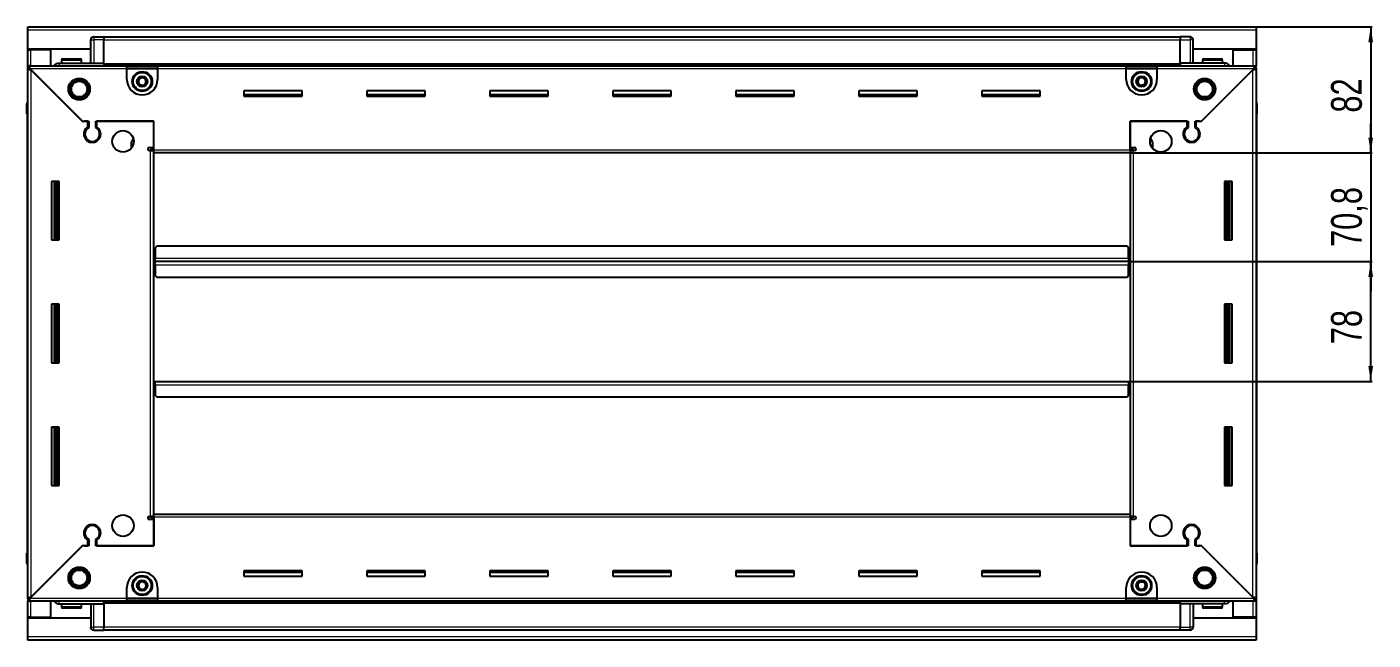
# Model space of a CAD drawing. Header units: millimetres. Extents: x 834 to 4645, y -697 to 1802.
# Drawn here: x 3770 to 4645, y 1277 to 1676 of the extents above; entities that cross this region are included whole.
import ezdxf

# ---------------------------------------------------------------- set-up
doc = ezdxf.new("R2010")
doc.units = ezdxf.units.MM
doc.layers.add('FORMAT', color=7, linetype='Continuous')
doc.styles.add('SLDTEXTSTYLE0', font='TXT', dxfattribs={"width": 0.75})
doc.dimstyles.new('SLDDIMSTYLE0', dxfattribs={"dimtxt": 20, "dimasz": 10, "dimexe": 0, "dimexo": 0.0625, "dimgap": 5, "dimtad": 2, "dimdec": 1, "dimrnd": 1e-09, "dimzin": 12, "dimdsep": 46, "dimtxsty": 'SLDTEXTSTYLE0', "dimsah": 1, "dimcen": 0.09, "dimadec": 0, "dimazin": 3, "dimtfac": 1, "dimtofl": 0, "dimtmove": 0, "dimatfit": 3, "dimfxl": 0, "dimfrac": 2, "dimtolj": 1, "dimtzin": 12, "dimarcsym": 0})
doc.dimstyles.new('SLDDIMSTYLE1', dxfattribs={"dimtxt": 20, "dimasz": 10, "dimexe": 0, "dimexo": 0.0625, "dimgap": 5, "dimtad": 2, "dimdec": 1, "dimrnd": 1e-09, "dimzin": 12, "dimdsep": 46, "dimtxsty": 'SLDTEXTSTYLE0', "dimsah": 1, "dimcen": 0.09, "dimadec": 0, "dimazin": 3, "dimtfac": 1, "dimtmove": 0, "dimatfit": 0, "dimfxl": 0, "dimfrac": 2, "dimtolj": 1, "dimtzin": 12, "dimarcsym": 0})

# ---------------------------------------------------------------- blocks, each defined once
blk = doc.blocks.new('_D_5')
at = {"layer": 'FORMAT'}
for p, q in [((4569.44, 1676.26), (4644.93, 1676.26)), ((4643.93, 1676.26), (4643.93, 1594.26)), ((4487.44, 1594.26), (4644.93, 1594.26))]:
    blk.add_line(p, q, dxfattribs=at)
for points in [[(4643.93, 1676.26), (4642.4, 1666.26), (4645.47, 1666.26)], [(4643.93, 1594.26), (4645.47, 1604.26), (4642.4, 1604.26)]]:
    blk.add_solid(points, dxfattribs=at)
at = {"layer": 'FORMAT', "insert": (4618.15, 1620.48), "char_height": 20, "attachment_point": 1, "rotation": 90, "style": 'SLDTEXTSTYLE0'}
blk.add_mtext('82', dxfattribs=at)
blk = doc.blocks.new('_D_6')
at = {"layer": 'FORMAT'}
for p, q in [((4643.93, 1594.26), (4643.93, 1613.49)), ((4487.44, 1594.26), (4644.93, 1594.26)), ((4643.93, 1594.26), (4643.93, 1523.51)), ((4486.44, 1523.51), (4644.93, 1523.51)), ((4643.93, 1523.51), (4643.93, 1504.28))]:
    blk.add_line(p, q, dxfattribs=at)
for points in [[(4643.93, 1594.26), (4645.47, 1604.26), (4642.4, 1604.26)], [(4643.93, 1523.51), (4642.4, 1513.51), (4645.47, 1513.51)]]:
    blk.add_solid(points, dxfattribs=at)
at = {"layer": 'FORMAT', "insert": (4618.15, 1533.02), "char_height": 20, "attachment_point": 1, "rotation": 90, "style": 'SLDTEXTSTYLE0'}
blk.add_mtext('70,8', dxfattribs=at)
blk = doc.blocks.new('_D_7')
at = {"layer": 'FORMAT'}
for p, q in [((4486.44, 1523.51), (4644.93, 1523.51)), ((4643.93, 1445.56), (4643.93, 1523.51)), ((4486.44, 1445.56), (4644.93, 1445.56))]:
    blk.add_line(p, q, dxfattribs=at)
for points in [[(4643.93, 1523.51), (4642.4, 1513.51), (4645.47, 1513.51)], [(4643.93, 1445.56), (4645.47, 1455.56), (4642.4, 1455.56)]]:
    blk.add_solid(points, dxfattribs=at)
at = {"layer": 'FORMAT', "insert": (4618.15, 1469.75), "char_height": 20, "attachment_point": 1, "rotation": 90, "style": 'SLDTEXTSTYLE0'}
blk.add_mtext('78', dxfattribs=at)

msp = doc.modelspace()

# ---------------------------------------------------------------- linework, layer by layer
at = {"color": 7, "linetype": 'Continuous', "lineweight": 25}
for p, q in [((3770.43, 1674.16), (3770.43, 1676.26)), ((3770.43, 1676.26), (4569.43, 1676.26)), ((3770.43, 1661.76), (3770.43, 1674.16)), ((4569.43, 1676.26), (4569.43, 1674.16)), ((4569.43, 1674.16), (4569.43, 1661.76)), ((3811.43, 1652.76), (3811.43, 1667.76)), ((3812.11, 1669.26), (3812.11, 1669.26)), ((3813.43, 1669.76), (3819.93, 1669.76)), ((3813.43, 1669.76), (3819.93, 1669.76)), ((3819.93, 1669.76), (3819.93, 1669.76)), ((3819.93, 1669.76), (3819.93, 1669.76)), ((3819.93, 1669.76), (3819.93, 1667.76)), ((4519.93, 1669.61), (3819.93, 1669.61)), ((3819.93, 1652.76), (3819.93, 1667.76)), ((4519.93, 1669.76), (4519.93, 1669.76)), ((4526.43, 1669.76), (4519.93, 1669.76)), ((4526.43, 1669.76), (4519.93, 1669.76)), ((4519.93, 1669.76), (4519.93, 1667.76)), ((4519.93, 1652.76), (4519.93, 1667.76)), ((4528.43, 1667.76), (4528.43, 1667.76)), ((4528.43, 1652.76), (4528.43, 1667.76)), ((3811.43, 1661.76), (3770.43, 1661.76)), ((3770.43, 1661.26), (3770.43, 1661.76)), ((3770.43, 1661.26), (3772.53, 1661.26)), ((3770.43, 1651.01), (3770.43, 1661.26)), ((3771.93, 1661.26), (3771.93, 1661.76)), ((3785.43, 1661.26), (3772.53, 1661.26)), ((3785.43, 1651.01), (3785.43, 1661.26)), ((3793.23, 1655.46), (3804.63, 1655.46)), ((4569.43, 1661.76), (4528.43, 1661.76)), ((4535.23, 1655.46), (4546.63, 1655.46)), ((4554.43, 1661.26), (4567.33, 1661.26)), ((4554.43, 1651.01), (4554.43, 1661.26)), ((4567.33, 1661.26), (4569.43, 1661.26)), ((4567.93, 1661.26), (4567.93, 1661.76)), ((4569.43, 1661.26), (4569.43, 1661.76)), ((4569.43, 1661.26), (4569.43, 1651.01)), ((3770.43, 1649.51), (3770.43, 1651.01)), ((3770.43, 1651.01), (3771.43, 1651.01)), ((3770.43, 1649.01), (3770.43, 1649.51)), ((3770.43, 1649.51), (3771.43, 1649.51)), ((3770.43, 1304.51), (3770.43, 1649.01)), ((3771.93, 1649.01), (3770.43, 1649.01)), ((3771.43, 1651.01), (3834.93, 1651.01)), ((3771.43, 1649.51), (3771.43, 1651.01)), ((3772.03, 1648.91), (3805.93, 1615.01)), ((3806.63, 1614.31), (3772.53, 1648.41)), ((3790.93, 1652.76), (3819.93, 1652.76)), ((3792.43, 1654.66), (3792.43, 1652.76)), ((3805.43, 1652.76), (3805.43, 1654.66)), ((3819.93, 1652.76), (3819.93, 1652.26)), ((3819.93, 1651.61), (4519.93, 1651.61)), ((3834.93, 1648.91), (3834.93, 1651.01)), ((3834.93, 1651.01), (3854.93, 1651.01)), ((3834.93, 1649.51), (3854.93, 1649.51)), ((3834.93, 1642.01), (3834.93, 1648.91)), ((3854.93, 1651.01), (4484.93, 1651.01)), ((3854.93, 1651.01), (3854.93, 1648.91)), ((3854.93, 1648.91), (3854.93, 1642.01)), ((4484.93, 1648.91), (4484.93, 1651.01)), ((4484.93, 1651.01), (4504.93, 1651.01)), ((4484.93, 1649.51), (4504.93, 1649.51)), ((4484.93, 1642.01), (4484.93, 1648.91)), ((4504.93, 1651.01), (4568.43, 1651.01)), ((4504.93, 1651.01), (4504.93, 1648.91)), ((4504.93, 1648.91), (4504.93, 1642.01)), ((4519.93, 1652.76), (4519.93, 1652.26)), ((4548.93, 1652.76), (4519.93, 1652.76)), ((4567.33, 1648.41), (4533.23, 1614.31)), ((4533.93, 1615.01), (4567.83, 1648.91)), ((4534.43, 1654.66), (4534.43, 1652.76)), ((4547.43, 1652.76), (4547.43, 1654.66)), ((4567.93, 1649.01), (4569.43, 1649.01)), ((4568.43, 1649.51), (4568.43, 1651.01)), ((4568.43, 1651.01), (4569.43, 1651.01)), ((4568.43, 1649.51), (4569.43, 1649.51)), ((4569.43, 1649.51), (4569.43, 1651.01)), ((4569.43, 1649.51), (4569.43, 1649.01)), ((4569.43, 1649.01), (4569.43, 1304.51)), ((3948.93, 1634.76), (3910.93, 1634.76)), ((3910.93, 1634.76), (3910.93, 1631.26)), ((3948.93, 1632.01), (3910.93, 1632.01)), ((3910.93, 1631.26), (3948.93, 1631.26)), ((3948.93, 1631.26), (3948.93, 1634.76)), ((4028.93, 1634.76), (3990.93, 1634.76)), ((3990.93, 1634.76), (3990.93, 1631.26)), ((4028.93, 1632.01), (3990.93, 1632.01)), ((3990.93, 1631.26), (4028.93, 1631.26)), ((4028.93, 1631.26), (4028.93, 1634.76)), ((4108.93, 1634.76), (4070.93, 1634.76)), ((4070.93, 1634.76), (4070.93, 1631.26)), ((4108.93, 1632.01), (4070.93, 1632.01)), ((4070.93, 1631.26), (4108.93, 1631.26)), ((4108.93, 1631.26), (4108.93, 1634.76)), ((4188.93, 1634.76), (4150.93, 1634.76)), ((4150.93, 1634.76), (4150.93, 1631.26)), ((4188.93, 1632.01), (4150.93, 1632.01)), ((4150.93, 1631.26), (4188.93, 1631.26)), ((4188.93, 1631.26), (4188.93, 1634.76)), ((4268.93, 1634.76), (4230.93, 1634.76)), ((4230.93, 1634.76), (4230.93, 1631.26)), ((4268.93, 1632.01), (4230.93, 1632.01)), ((4230.93, 1631.26), (4268.93, 1631.26)), ((4268.93, 1631.26), (4268.93, 1634.76)), ((4348.93, 1634.76), (4310.93, 1634.76)), ((4310.93, 1634.76), (4310.93, 1631.26)), ((4348.93, 1632.01), (4310.93, 1632.01)), ((4310.93, 1631.26), (4348.93, 1631.26)), ((4348.93, 1631.26), (4348.93, 1634.76)), ((4428.93, 1634.76), (4390.93, 1634.76)), ((4390.93, 1634.76), (4390.93, 1631.26)), ((4428.93, 1632.01), (4390.93, 1632.01)), ((4390.93, 1631.26), (4428.93, 1631.26)), ((4428.93, 1631.26), (4428.93, 1634.76)), ((3769.93, 1626.26), (3769.93, 1619.76)), ((3769.93, 1619.76), (3769.93, 1626.26)), ((3769.93, 1619.76), (3769.93, 1619.76)), ((3770.43, 1619.76), (3769.93, 1619.76)), ((3770.08, 1619.76), (3770.08, 1333.76)), ((4569.43, 1627.58), (4569.43, 1627.58)), ((4569.43, 1619.76), (4569.93, 1619.76)), ((4569.78, 1333.76), (4569.78, 1619.76)), ((4569.93, 1626.26), (4569.93, 1619.76)), ((4569.93, 1619.76), (4569.93, 1626.26)), ((4569.93, 1619.76), (4569.93, 1619.76)), ((4569.93, 1619.76), (4569.93, 1619.76)), ((3805.93, 1615.01), (3810.13, 1615.01)), ((3807.33, 1615.01), (3806.63, 1614.31)), ((3809.43, 1615.01), (3807.33, 1615.01)), ((3809.43, 1615.01), (3809.43, 1611.12)), ((3810.13, 1615.01), (3810.13, 1610.72)), ((3814.73, 1615.01), (3852.43, 1615.01)), ((3814.73, 1610.72), (3814.73, 1615.01)), ((3815.43, 1611.12), (3815.43, 1615.01)), ((3852.43, 1615.01), (3815.43, 1615.01)), ((3852.43, 1596.36), (3852.43, 1615.01)), ((3852.43, 1597.76), (3852.43, 1615.01)), ((4487.43, 1615.01), (4525.13, 1615.01)), ((4487.43, 1596.36), (4487.43, 1615.01)), ((4487.43, 1615.01), (4487.43, 1597.76)), ((4524.43, 1615.01), (4487.43, 1615.01)), ((4524.43, 1615.01), (4524.43, 1611.12)), ((4525.13, 1615.01), (4525.13, 1610.72)), ((4529.73, 1615.01), (4533.93, 1615.01)), ((4529.73, 1610.72), (4529.73, 1615.01)), ((4532.53, 1615.01), (4530.43, 1615.01)), ((4530.43, 1611.12), (4530.43, 1615.01)), ((4533.23, 1614.31), (4532.53, 1615.01)), ((3839.17, 1603.65), (3837.93, 1601.51)), ((4501.93, 1601.51), (4500.7, 1603.65)), ((3810.43, 1602.14), (3810.43, 1601.38)), ((3837.93, 1597.43), (3837.93, 1601.51)), ((3849.58, 1597.76), (3852.43, 1597.76)), ((3850.33, 1595.76), (3849.58, 1595.76)), ((3850.33, 1595.76), (3852.43, 1595.76)), ((3852.43, 1596.76), (3850.43, 1596.76)), ((3850.43, 1596.76), (3850.43, 1595.76)), ((3852.43, 1594.26), (3852.43, 1596.36)), ((4487.43, 1594.26), (3852.43, 1594.26)), ((3852.43, 1359.26), (3852.43, 1594.26)), ((4487.43, 1597.76), (4490.28, 1597.76)), ((4489.43, 1596.76), (4487.43, 1596.76)), ((4487.43, 1596.36), (4487.43, 1594.26)), ((4487.43, 1595.76), (4489.53, 1595.76)), ((4487.43, 1594.26), (4487.43, 1359.26)), ((4489.43, 1595.76), (4489.43, 1596.76)), ((4490.28, 1595.76), (4489.53, 1595.76)), ((4501.93, 1601.51), (4501.93, 1597.43)), ((4529.43, 1602.14), (4529.43, 1601.38)), ((3790.93, 1575.76), (3785.93, 1575.76)), ((3785.93, 1575.76), (3785.93, 1537.76)), ((3788.08, 1537.76), (3788.08, 1575.76)), ((3789.88, 1537.76), (3789.88, 1575.76)), ((3789.91, 1537.76), (3789.91, 1575.76)), ((3790.93, 1537.76), (3790.93, 1575.76)), ((4548.93, 1575.76), (4548.93, 1537.76)), ((4553.93, 1575.76), (4548.93, 1575.76)), ((4549.96, 1575.76), (4549.96, 1537.76)), ((4549.99, 1575.76), (4549.99, 1537.76)), ((4551.78, 1575.76), (4551.78, 1537.76)), ((4553.93, 1537.76), (4553.93, 1575.76)), ((3785.93, 1537.76), (3790.93, 1537.76)), ((3854.43, 1533.51), (3853.43, 1532.51)), ((3853.43, 1532.51), (3853.43, 1525.61)), ((4485.43, 1533.51), (3854.43, 1533.51)), ((4486.43, 1532.51), (4485.43, 1533.51)), ((4486.43, 1525.61), (4486.43, 1532.51)), ((4548.93, 1537.76), (4553.93, 1537.76)), ((3853.18, 1523.51), (3852.43, 1523.51)), ((3853.43, 1526.36), (3853.18, 1526.36)), ((3853.18, 1526.36), (3853.18, 1523.51)), ((3853.18, 1523.51), (3853.18, 1520.66)), ((3853.43, 1523.51), (3853.43, 1525.61)), ((4486.43, 1523.51), (3853.43, 1523.51)), ((3853.43, 1521.41), (3853.43, 1523.51)), ((4486.68, 1526.36), (4486.43, 1526.36)), ((4486.43, 1525.61), (4486.43, 1523.51)), ((4486.43, 1523.51), (4486.43, 1521.41)), ((4486.68, 1523.51), (4486.68, 1526.36)), ((4487.43, 1523.51), (4486.68, 1523.51)), ((4486.68, 1520.66), (4486.68, 1523.51)), ((3853.18, 1520.66), (3853.43, 1520.66)), ((3853.43, 1521.41), (3853.43, 1514.51)), ((4486.43, 1514.51), (4486.43, 1521.41)), ((4486.43, 1520.66), (4486.68, 1520.66)), ((3853.43, 1514.51), (3854.43, 1513.51)), ((3854.43, 1513.51), (4485.43, 1513.51)), ((4485.43, 1513.51), (4486.43, 1514.51)), ((3790.93, 1495.76), (3785.93, 1495.76)), ((3785.93, 1495.76), (3785.93, 1457.76)), ((3788.08, 1457.76), (3788.08, 1495.76)), ((3789.88, 1457.76), (3789.88, 1495.76)), ((3789.91, 1457.76), (3789.91, 1495.76)), ((3790.93, 1457.76), (3790.93, 1495.76)), ((4548.93, 1495.76), (4548.93, 1457.76)), ((4553.93, 1495.76), (4548.93, 1495.76)), ((4549.96, 1495.76), (4549.96, 1457.76)), ((4549.99, 1495.76), (4549.99, 1457.76)), ((4551.78, 1495.76), (4551.78, 1457.76)), ((4553.93, 1457.76), (4553.93, 1495.76)), ((3785.93, 1457.76), (3790.93, 1457.76)), ((4548.93, 1457.76), (4553.93, 1457.76)), ((3852.43, 1445.56), (3853.18, 1445.56)), ((3853.18, 1445.56), (3853.18, 1442.71)), ((3853.43, 1443.46), (3853.43, 1445.56)), ((3853.43, 1445.56), (4486.43, 1445.56)), ((4486.43, 1445.56), (4486.43, 1443.46)), ((4486.68, 1442.71), (4486.68, 1445.56)), ((4486.68, 1445.56), (4487.43, 1445.56)), ((3853.18, 1442.71), (3853.43, 1442.71)), ((3853.43, 1443.46), (3853.43, 1436.56)), ((3853.43, 1436.56), (3854.43, 1435.56)), ((4485.43, 1435.56), (4486.43, 1436.56)), ((4486.43, 1436.56), (4486.43, 1443.46)), ((4486.43, 1442.71), (4486.68, 1442.71)), ((3854.43, 1435.56), (4485.43, 1435.56)), ((3790.93, 1415.76), (3785.93, 1415.76)), ((3785.93, 1415.76), (3785.93, 1377.76)), ((3788.08, 1377.76), (3788.08, 1415.76)), ((3789.88, 1377.76), (3789.88, 1415.76)), ((3789.91, 1377.76), (3789.91, 1415.76)), ((3790.93, 1377.76), (3790.93, 1415.76)), ((4548.93, 1415.76), (4548.93, 1377.76)), ((4553.93, 1415.76), (4548.93, 1415.76)), ((4549.96, 1415.76), (4549.96, 1377.76)), ((4549.99, 1415.76), (4549.99, 1377.76)), ((4551.78, 1415.76), (4551.78, 1377.76)), ((4553.93, 1377.76), (4553.93, 1415.76)), ((3785.93, 1377.76), (3790.93, 1377.76)), ((4548.93, 1377.76), (4553.93, 1377.76)), ((3849.58, 1357.76), (3850.33, 1357.76)), ((3852.43, 1357.76), (3850.33, 1357.76)), ((3850.43, 1357.76), (3850.43, 1356.76)), ((3852.43, 1359.26), (4487.43, 1359.26)), ((3852.43, 1357.16), (3852.43, 1359.26)), ((3852.43, 1357.16), (3852.43, 1338.51)), ((4487.43, 1359.26), (4487.43, 1357.16)), ((4489.53, 1357.76), (4487.43, 1357.76)), ((4487.43, 1357.16), (4487.43, 1338.51)), ((4489.43, 1356.76), (4489.43, 1357.76)), ((4489.53, 1357.76), (4490.28, 1357.76)), ((3810.43, 1352.13), (3810.43, 1351.37)), ((3852.43, 1355.76), (3849.58, 1355.76)), ((3850.43, 1356.76), (3852.43, 1356.76)), ((3852.43, 1338.51), (3852.43, 1355.76)), ((4487.43, 1356.76), (4489.43, 1356.76)), ((4487.43, 1355.76), (4487.43, 1338.51)), ((4490.28, 1355.76), (4487.43, 1355.76)), ((4529.43, 1352.13), (4529.43, 1351.37)), ((3809.43, 1342.4), (3809.43, 1338.51)), ((3810.13, 1342.79), (3810.13, 1338.51)), ((3814.73, 1338.51), (3814.73, 1342.79)), ((3815.43, 1338.51), (3815.43, 1342.4)), ((4524.43, 1342.4), (4524.43, 1338.51)), ((4525.13, 1342.79), (4525.13, 1338.51)), ((4529.73, 1338.51), (4529.73, 1342.79)), ((4530.43, 1338.51), (4530.43, 1342.4)), ((3769.93, 1327.26), (3769.93, 1333.76)), ((3769.93, 1333.76), (3769.93, 1333.76)), ((3769.93, 1333.76), (3769.93, 1333.76)), ((3769.93, 1333.76), (3769.93, 1327.26)), ((3770.43, 1333.76), (3769.93, 1333.76)), ((3805.93, 1338.51), (3772.03, 1304.61)), ((3772.53, 1305.11), (3806.63, 1339.21)), ((3810.13, 1338.51), (3805.93, 1338.51)), ((3806.63, 1339.21), (3807.33, 1338.51)), ((3807.33, 1338.51), (3809.43, 1338.51)), ((3852.43, 1338.51), (3814.73, 1338.51)), ((3815.43, 1338.51), (3852.43, 1338.51)), ((4525.13, 1338.51), (4487.43, 1338.51)), ((4487.43, 1338.51), (4524.43, 1338.51)), ((4533.93, 1338.51), (4529.73, 1338.51)), ((4530.43, 1338.51), (4532.53, 1338.51)), ((4532.53, 1338.51), (4533.23, 1339.21)), ((4533.23, 1339.21), (4567.33, 1305.11)), ((4567.83, 1304.61), (4533.93, 1338.51)), ((4569.43, 1333.76), (4569.93, 1333.76)), ((4569.93, 1333.76), (4569.93, 1333.76)), ((4569.93, 1327.26), (4569.93, 1333.76)), ((4569.93, 1333.76), (4569.93, 1327.26)), ((3770.43, 1325.93), (3770.43, 1325.93)), ((3948.93, 1322.26), (3910.93, 1322.26)), ((3910.93, 1322.26), (3910.93, 1318.76)), ((3948.93, 1318.76), (3948.93, 1322.26)), ((4028.93, 1322.26), (3990.93, 1322.26)), ((3990.93, 1322.26), (3990.93, 1318.76)), ((4028.93, 1318.76), (4028.93, 1322.26)), ((4108.93, 1322.26), (4070.93, 1322.26)), ((4070.93, 1322.26), (4070.93, 1318.76)), ((4108.93, 1318.76), (4108.93, 1322.26)), ((4188.93, 1322.26), (4150.93, 1322.26)), ((4150.93, 1322.26), (4150.93, 1318.76)), ((4188.93, 1318.76), (4188.93, 1322.26)), ((4268.93, 1322.26), (4230.93, 1322.26)), ((4230.93, 1322.26), (4230.93, 1318.76)), ((4268.93, 1318.76), (4268.93, 1322.26)), ((4348.93, 1322.26), (4310.93, 1322.26)), ((4310.93, 1322.26), (4310.93, 1318.76)), ((4348.93, 1318.76), (4348.93, 1322.26)), ((4428.93, 1322.26), (4390.93, 1322.26)), ((4390.93, 1322.26), (4390.93, 1318.76)), ((4428.93, 1318.76), (4428.93, 1322.26)), ((3910.93, 1321.51), (3948.93, 1321.51)), ((3910.93, 1318.76), (3948.93, 1318.76)), ((3990.93, 1321.51), (4028.93, 1321.51)), ((3990.93, 1318.76), (4028.93, 1318.76)), ((4070.93, 1321.51), (4108.93, 1321.51)), ((4070.93, 1318.76), (4108.93, 1318.76)), ((4150.93, 1321.51), (4188.93, 1321.51)), ((4150.93, 1318.76), (4188.93, 1318.76)), ((4230.93, 1321.51), (4268.93, 1321.51)), ((4230.93, 1318.76), (4268.93, 1318.76)), ((4310.93, 1321.51), (4348.93, 1321.51)), ((4310.93, 1318.76), (4348.93, 1318.76)), ((4390.93, 1321.51), (4428.93, 1321.51)), ((4390.93, 1318.76), (4428.93, 1318.76)), ((3834.93, 1304.61), (3834.93, 1311.51)), ((3834.93, 1302.51), (3834.93, 1304.61)), ((3854.93, 1311.51), (3854.93, 1304.61)), ((3854.93, 1304.61), (3854.93, 1302.51)), ((4484.93, 1304.61), (4484.93, 1311.51)), ((4484.93, 1302.51), (4484.93, 1304.61)), ((4504.93, 1311.51), (4504.93, 1304.61)), ((4504.93, 1304.61), (4504.93, 1302.51)), ((3770.43, 1304.01), (3770.43, 1304.51)), ((3771.93, 1304.51), (3770.43, 1304.51)), ((3770.43, 1304.01), (3770.43, 1302.51)), ((3771.43, 1304.01), (3770.43, 1304.01)), ((3770.43, 1292.26), (3770.43, 1302.51)), ((3771.43, 1302.51), (3770.43, 1302.51)), ((3771.43, 1304.01), (3771.43, 1302.51)), ((3834.93, 1302.51), (3771.43, 1302.51)), ((3785.43, 1292.26), (3785.43, 1302.51)), ((3790.93, 1300.76), (3819.93, 1300.76)), ((3792.43, 1300.76), (3792.43, 1298.86)), ((3797.01, 1298.06), (3793.23, 1298.06)), ((3804.63, 1298.06), (3797.01, 1298.06)), ((3805.43, 1298.86), (3805.43, 1300.76)), ((3811.43, 1300.76), (3811.43, 1285.76)), ((4519.93, 1301.91), (3819.93, 1301.91)), ((3819.93, 1300.76), (3819.93, 1301.26)), ((3819.93, 1300.76), (3819.93, 1285.76)), ((3854.93, 1304.01), (3834.93, 1304.01)), ((3854.93, 1302.51), (3834.93, 1302.51)), ((4484.93, 1302.51), (3854.93, 1302.51)), ((4504.93, 1304.01), (4484.93, 1304.01)), ((4504.93, 1302.51), (4484.93, 1302.51)), ((4568.43, 1302.51), (4504.93, 1302.51)), ((4519.93, 1300.76), (4519.93, 1301.26)), ((4548.93, 1300.76), (4519.93, 1300.76)), ((4519.93, 1300.76), (4519.93, 1285.76)), ((4528.43, 1300.76), (4528.43, 1285.76)), ((4534.43, 1300.76), (4534.43, 1298.86)), ((4542.23, 1298.06), (4535.23, 1298.06)), ((4546.63, 1298.06), (4542.23, 1298.06)), ((4547.43, 1298.86), (4547.43, 1300.76)), ((4554.43, 1292.26), (4554.43, 1302.51)), ((4567.93, 1304.51), (4569.43, 1304.51)), ((4568.43, 1304.01), (4568.43, 1302.51)), ((4569.43, 1304.01), (4568.43, 1304.01)), ((4569.43, 1302.51), (4568.43, 1302.51)), ((4569.43, 1304.51), (4569.43, 1304.01)), ((4569.43, 1304.01), (4569.43, 1302.51)), ((4569.43, 1302.51), (4569.43, 1292.26)), ((3772.53, 1292.26), (3770.43, 1292.26)), ((3770.43, 1291.76), (3770.43, 1292.26)), ((3770.43, 1279.36), (3770.43, 1291.76)), ((3770.43, 1291.76), (3811.43, 1291.76)), ((3771.93, 1291.76), (3771.93, 1292.26)), ((3772.53, 1292.26), (3785.43, 1292.26)), ((4528.43, 1291.76), (4569.43, 1291.76)), ((4567.33, 1292.26), (4554.43, 1292.26)), ((4569.43, 1292.26), (4567.33, 1292.26)), ((4567.93, 1291.76), (4567.93, 1292.26)), ((4569.43, 1291.76), (4569.43, 1292.26)), ((4569.43, 1291.76), (4569.43, 1279.36)), ((3770.43, 1277.26), (3770.43, 1279.36)), ((3811.43, 1285.76), (3811.43, 1285.76)), ((3813.43, 1283.76), (3819.93, 1283.76)), ((3813.43, 1283.76), (3819.93, 1283.76)), ((3819.93, 1283.76), (3819.93, 1285.76)), ((3819.93, 1283.91), (4519.93, 1283.91)), ((3819.93, 1283.76), (3819.93, 1283.76)), ((4519.93, 1283.76), (4519.93, 1285.76)), ((4519.93, 1283.76), (4519.93, 1283.76)), ((4526.43, 1283.76), (4519.93, 1283.76)), ((4519.93, 1283.76), (4519.93, 1283.76)), ((4526.43, 1283.76), (4519.93, 1283.76)), ((4527.76, 1284.26), (4527.76, 1284.26)), ((4569.43, 1279.36), (4569.43, 1277.26)), ((4569.43, 1277.26), (3770.43, 1277.26))]:
    msp.add_line(p, q, dxfattribs=at)
at = {"color": 8, "linetype": 'Continuous', "lineweight": 18}
for p, q in [((4569.43, 1674.16), (3770.43, 1674.16)), ((3811.43, 1667.76), (3813.43, 1667.76)), ((3813.43, 1669.76), (3813.43, 1667.76)), ((3813.43, 1667.76), (3813.43, 1652.76)), ((3819.93, 1667.76), (3813.43, 1667.76)), ((4519.93, 1667.61), (3819.93, 1667.61)), ((4519.93, 1667.76), (4526.43, 1667.76)), ((4526.43, 1669.76), (4526.43, 1667.76)), ((4526.43, 1667.76), (4526.43, 1652.76)), ((4528.43, 1667.76), (4526.43, 1667.76)), ((3772.53, 1661.26), (3772.53, 1661.76)), ((3772.53, 1651.01), (3772.53, 1661.26)), ((4567.33, 1661.76), (4567.33, 1661.26)), ((4567.33, 1661.26), (4567.33, 1651.01)), ((3834.93, 1648.91), (3772.03, 1648.91)), ((3772.53, 1648.41), (3772.53, 1305.11)), ((3792.43, 1654.66), (3805.43, 1654.66)), ((4519.93, 1652.26), (3819.93, 1652.26)), ((4519.93, 1651.02), (3819.93, 1651.02)), ((3834.93, 1648.91), (3854.93, 1648.91)), ((4484.93, 1648.91), (3854.93, 1648.91)), ((4484.93, 1648.91), (4504.93, 1648.91)), ((4567.83, 1648.91), (4504.93, 1648.91)), ((4534.43, 1654.66), (4547.43, 1654.66)), ((4567.33, 1305.11), (4567.33, 1648.41)), ((3770.43, 1626.26), (3769.93, 1626.26)), ((4569.43, 1626.26), (4569.93, 1626.26)), ((3850.33, 1357.76), (3850.33, 1595.76)), ((3852.43, 1596.36), (4487.43, 1596.36)), ((4489.53, 1595.76), (4489.53, 1357.76)), ((3787.43, 1575.76), (3787.43, 1537.76)), ((3788.67, 1575.76), (3788.67, 1537.76)), ((4551.2, 1537.76), (4551.2, 1575.76)), ((4552.43, 1537.76), (4552.43, 1575.76)), ((4486.43, 1525.61), (3853.43, 1525.61)), ((3853.43, 1521.41), (4486.43, 1521.41)), ((3787.43, 1495.76), (3787.43, 1457.76)), ((3788.67, 1495.76), (3788.67, 1457.76)), ((4551.2, 1457.76), (4551.2, 1495.76)), ((4552.43, 1457.76), (4552.43, 1495.76)), ((3853.43, 1443.46), (4486.43, 1443.46)), ((3787.43, 1415.76), (3787.43, 1377.76)), ((3788.67, 1415.76), (3788.67, 1377.76)), ((4551.2, 1377.76), (4551.2, 1415.76)), ((4552.43, 1377.76), (4552.43, 1415.76)), ((4487.43, 1357.16), (3852.43, 1357.16)), ((3770.43, 1327.26), (3769.93, 1327.26)), ((4569.43, 1327.26), (4569.93, 1327.26)), ((3772.03, 1304.61), (3834.93, 1304.61)), ((3854.93, 1304.61), (3834.93, 1304.61)), ((3854.93, 1304.61), (4484.93, 1304.61)), ((4504.93, 1304.61), (4484.93, 1304.61)), ((4504.93, 1304.61), (4567.83, 1304.61)), ((3772.53, 1292.26), (3772.53, 1302.51)), ((3796.74, 1298.86), (3792.43, 1298.86)), ((3805.43, 1298.86), (3796.74, 1298.86)), ((3813.43, 1285.76), (3813.43, 1300.76)), ((3819.93, 1302.49), (4519.93, 1302.49)), ((3819.93, 1301.26), (4519.93, 1301.26)), ((4526.43, 1285.76), (4526.43, 1300.76)), ((4542.41, 1298.86), (4534.43, 1298.86)), ((4547.43, 1298.86), (4542.41, 1298.86)), ((4567.33, 1302.51), (4567.33, 1292.26)), ((3772.53, 1291.76), (3772.53, 1292.26)), ((4567.33, 1292.26), (4567.33, 1291.76)), ((4569.43, 1279.36), (3770.43, 1279.36)), ((3811.43, 1285.76), (3813.43, 1285.76)), ((3819.93, 1285.76), (3813.43, 1285.76)), ((3813.43, 1283.76), (3813.43, 1285.76)), ((3819.93, 1285.91), (4519.93, 1285.91)), ((4519.93, 1285.76), (4526.43, 1285.76)), ((4528.43, 1285.76), (4526.43, 1285.76)), ((4526.43, 1283.76), (4526.43, 1285.76))]:
    msp.add_line(p, q, dxfattribs=at)
at = {"color": 7, "linetype": 'Continuous', "lineweight": 25, "flags": 128}
msp.add_lwpolyline([(3811.58, 1285.01), (3811.47, 1285.37), (3811.43, 1285.76)], dxfattribs=at)
at = {"color": 7, "linetype": 'Continuous', "lineweight": 25}
for centre, radius in [((3844.93, 1640.76), 6.5), ((4494.93, 1640.76), 6.5), ((3803.93, 1635.76), 7), ((3803.93, 1635.76), 6.02), ((3803.93, 1635.76), 5.1), ((3844.93, 1640.76), 3.46), ((4494.93, 1640.76), 3.46), ((4535.93, 1635.76), 7), ((4535.93, 1635.76), 6.02), ((4535.93, 1635.76), 5.1), ((3832.43, 1601.76), 7), ((4507.43, 1601.76), 7), ((3832.43, 1351.76), 7), ((4507.43, 1351.76), 7), ((3803.93, 1317.76), 7), ((3803.93, 1317.76), 6.03), ((3803.93, 1317.76), 5.1), ((4535.93, 1317.76), 7), ((4535.93, 1317.76), 6.03), ((4535.93, 1317.76), 5.1), ((3844.93, 1312.76), 6.5), ((3844.93, 1312.76), 3.46), ((4494.93, 1312.76), 6.5), ((4494.93, 1312.76), 3.46)]:
    msp.add_circle(centre, radius, dxfattribs=at)
at = {"color": 8, "linetype": 'Continuous', "lineweight": 18}
for centre in [(3844.93, 1640.76), (4494.93, 1640.76), (3844.93, 1312.76), (4494.93, 1312.76)]:
    msp.add_circle(centre, 5.7, dxfattribs=at)
at = {"color": 7, "linetype": 'Continuous', "lineweight": 25}
for centre, radius, start, end in [((3813.43, 1667.76), 2, 90, 180), ((3813.43, 1667.76), 2, 131.40962, 180), ((3813.43, 1667.76), 2, 90, 131.40962), ((4526.43, 1667.76), 2, 0, 90), ((3793.23, 1654.66), 0.8, 90, 180), ((3804.63, 1654.66), 0.8, 0, 90), ((4535.23, 1654.66), 0.8, 90, 180), ((4546.63, 1654.66), 0.8, 0, 90), ((3811.23, 1652.96), 0.2, 270, 0), ((4528.63, 1652.96), 0.2, 180, 270), ((3844.93, 1642.01), 10, 180, 270), ((3844.93, 1640.76), 2.5, 134.01559, 194.01559), ((3844.93, 1640.76), 2.5, 194.01559, 254.01559), ((3844.93, 1640.76), 2.5, 74.01559, 134.01559), ((3844.93, 1640.76), 2.5, 254.01559, 314.01559), ((3844.93, 1642.01), 10, 270, 0), ((3844.93, 1640.76), 2.5, 14.01559, 74.01559), ((3844.93, 1640.76), 2.5, 314.01559, 14.01559), ((4494.93, 1642.01), 10, 180, 270), ((4494.93, 1640.76), 2.5, 160.11158, 220.11158), ((4494.93, 1640.76), 2.5, 100.11158, 160.11158), ((4494.93, 1640.76), 2.5, 220.11158, 280.11158), ((4494.93, 1640.76), 2.5, 40.11158, 100.11158), ((4494.93, 1642.01), 10, 270, 0), ((4494.93, 1640.76), 2.5, 280.11158, 340.11158), ((4494.93, 1640.76), 2.5, 340.11158, 40.11158), ((3771.93, 1626.26), 2, 138.59038, 180), ((4567.93, 1626.26), 2, 33.94202, 41.40962), ((4567.93, 1626.26), 2, 0, 41.39416), ((4567.93, 1626.26), 2, 360, 18.58003), ((3812.43, 1606.51), 5.5, 123.05573, 56.94427), ((4527.43, 1606.51), 5.5, 123.05573, 56.94427), ((3812.43, 1606.51), 4.8, 118.63099, 61.36901), ((4527.43, 1606.51), 4.8, 118.63099, 61.36901), ((3849.58, 1596.76), 1, 90, 270), ((4490.28, 1596.76), 1, 270, 90), ((3849.58, 1356.76), 1, 90, 270), ((4490.28, 1356.76), 1, 270, 90), ((3812.43, 1347.01), 5.5, 303.05573, 236.94427), ((3812.43, 1347.01), 4.8, 298.63099, 241.36901), ((4527.43, 1347.01), 5.5, 303.05573, 236.94427), ((4527.43, 1347.01), 4.8, 298.63099, 241.36901), ((3771.93, 1327.26), 2, 180, 199.56674), ((3771.93, 1327.26), 2, 180, 221.39416), ((3771.93, 1327.26), 2, 213.78451, 221.40962), ((4567.93, 1327.26), 2, 318.59038, 0), ((3844.93, 1311.51), 10, 90, 180), ((3844.93, 1312.76), 2.5, 127.47401, 187.47401), ((3844.93, 1312.76), 2.5, 67.47401, 127.47401), ((3844.93, 1311.51), 10, 0, 90), ((3844.93, 1312.76), 2.5, 7.47401, 67.47401), ((4494.93, 1311.51), 10, 90, 180), ((4494.93, 1312.76), 2.5, 147.04236, 207.04236), ((4494.93, 1312.76), 2.5, 87.04236, 147.04236), ((4494.93, 1311.51), 10, 0, 90), ((4494.93, 1312.76), 2.5, 27.04236, 87.04236), ((4494.93, 1312.76), 2.5, 327.04236, 27.04236), ((3844.93, 1312.76), 2.5, 187.47401, 247.47401), ((3844.93, 1312.76), 2.5, 247.47401, 307.47401), ((3844.93, 1312.76), 2.5, 307.47401, 7.47401), ((4494.93, 1312.76), 2.5, 207.04236, 267.04236), ((4494.93, 1312.76), 2.5, 267.04236, 327.04236), ((3793.23, 1298.86), 0.8, 180, 270), ((3804.63, 1298.86), 0.8, 270, 360), ((3811.23, 1300.56), 0.2, 0, 90), ((4528.63, 1300.56), 0.2, 90, 180), ((4535.23, 1298.86), 0.8, 180, 270), ((4546.63, 1298.86), 0.8, 270, 360), ((3813.43, 1285.76), 2, 180, 270), ((4526.43, 1285.76), 2, 270, 0)]:
    msp.add_arc(centre, radius, start, end, dxfattribs=at)
for points, knots in [([(3770.43, 1649.01), (3770.46, 1648.96), (3770.51, 1648.87), (3770.91, 1648.74), (3771.46, 1648.61), (3772.04, 1648.5), (3772.41, 1648.43), (3772.53, 1648.41)], [0, 0, 0, 0, 0.2302553, 0.4485219, 0.6667858, 0.8850496, 1, 1, 1, 1]), ([(3772.03, 1648.91), (3771.99, 1649.16), (3771.9, 1649.65), (3771.77, 1650.3), (3771.63, 1650.76), (3771.52, 1650.98), (3771.46, 1651), (3771.43, 1651.01)], [0, 0, 0, 0, 0.230255, 0.448522, 0.666786, 0.88505, 1, 1, 1, 1]), ([(3787.72, 1651.01), (3787.84, 1651.21), (3788.23, 1651.86), (3789.38, 1652.57), (3790.42, 1652.69), (3790.93, 1652.76)], [0, 0, 0, 0, 0.18225, 0.591125, 1, 1, 1, 1]), ([(3819.93, 1652.76), (3819.93, 1652.72), (3819.93, 1652.64), (3819.93, 1652.03), (3819.93, 1651.45), (3819.93, 1651.05), (3819.93, 1651.02)], [0, 0, 0, 0, 0.324279, 0.648558, 0.972836, 1, 1, 1, 1]), ([(4519.93, 1652.76), (4519.93, 1652.72), (4519.93, 1652.64), (4519.93, 1652.03), (4519.93, 1651.45), (4519.93, 1651.05), (4519.93, 1651.02)], [0, 0, 0, 0, 0.324279, 0.648558, 0.972836, 1, 1, 1, 1]), ([(4552.15, 1651.01), (4552.03, 1651.21), (4551.64, 1651.86), (4550.49, 1652.57), (4549.45, 1652.69), (4548.93, 1652.76)], [0, 0, 0, 0, 0.18225, 0.591125, 1, 1, 1, 1]), ([(4567.33, 1648.41), (4567.59, 1648.45), (4568.08, 1648.54), (4568.72, 1648.68), (4569.19, 1648.81), (4569.41, 1648.92), (4569.43, 1648.98), (4569.43, 1649.01)], [0, 0, 0, 0, 0.230255, 0.448522, 0.666786, 0.88505, 1, 1, 1, 1]), ([(4568.43, 1651.01), (4568.39, 1650.98), (4568.3, 1650.93), (4568.17, 1650.54), (4568.03, 1649.98), (4567.92, 1649.4), (4567.86, 1649.03), (4567.83, 1648.91)], [0, 0, 0, 0, 0.230255, 0.448522, 0.666786, 0.88505, 1, 1, 1, 1]), ([(3842.16, 1641.55), (3842.53, 1641.91), (3843.22, 1642.58), (3843.91, 1643.25), (3844.24, 1643.56)], [0, 0, 0, 0, 0.534686, 1, 1, 1, 1]), ([(3842.86, 1638.75), (3842.77, 1639.09), (3842.58, 1639.88), (3842.33, 1640.85), (3842.19, 1641.43), (3842.16, 1641.55)], [0, 0, 0, 0, 0.362901, 0.866875, 1, 1, 1, 1]), ([(3845.63, 1637.96), (3845.14, 1638.1), (3844.21, 1638.36), (3843.29, 1638.63), (3842.86, 1638.75)], [0, 0, 0, 0, 0.534686, 1, 1, 1, 1]), ([(3844.24, 1643.56), (3844.73, 1643.42), (3845.66, 1643.15), (3846.58, 1642.89), (3847.01, 1642.76)], [0, 0, 0, 0, 0.534686, 1, 1, 1, 1]), ([(3847.71, 1639.96), (3847.34, 1639.6), (3846.64, 1638.93), (3845.95, 1638.27), (3845.63, 1637.96)], [0, 0, 0, 0, 0.534686, 1, 1, 1, 1]), ([(3847.01, 1642.76), (3847.04, 1642.64), (3847.19, 1642.06), (3847.43, 1641.1), (3847.63, 1640.3), (3847.71, 1639.96)], [0, 0, 0, 0, 0.133125, 0.637099, 1, 1, 1, 1]), ([(4492.09, 1640.25), (4492.14, 1640.37), (4492.34, 1640.93), (4492.68, 1641.87), (4492.96, 1642.64), (4493.07, 1642.96)], [0, 0, 0, 0, 0.133125, 0.637099, 1, 1, 1, 1]), ([(4493.95, 1638.04), (4493.62, 1638.44), (4493, 1639.17), (4492.38, 1639.91), (4492.09, 1640.25)], [0, 0, 0, 0, 0.534686, 1, 1, 1, 1]), ([(4493.07, 1642.96), (4493.58, 1643.06), (4494.53, 1643.22), (4495.48, 1643.39), (4495.92, 1643.47)], [0, 0, 0, 0, 0.534686, 1, 1, 1, 1]), ([(4496.79, 1638.55), (4496.29, 1638.46), (4495.34, 1638.29), (4494.39, 1638.12), (4493.95, 1638.04)], [0, 0, 0, 0, 0.534686, 1, 1, 1, 1]), ([(4495.92, 1643.47), (4496.25, 1643.08), (4496.87, 1642.34), (4497.49, 1641.61), (4497.78, 1641.26)], [0, 0, 0, 0, 0.534686, 1, 1, 1, 1]), ([(4497.78, 1641.26), (4497.66, 1640.94), (4497.38, 1640.17), (4497.04, 1639.23), (4496.84, 1638.67), (4496.79, 1638.55)], [0, 0, 0, 0, 0.362901, 0.866875, 1, 1, 1, 1]), ([(3842.27, 1313.86), (3842.37, 1313.94), (3842.84, 1314.3), (3843.63, 1314.91), (3844.29, 1315.41), (3844.56, 1315.62)], [0, 0, 0, 0, 0.133125, 0.637099, 1, 1, 1, 1]), ([(3842.64, 1311), (3842.58, 1311.51), (3842.45, 1312.47), (3842.33, 1313.42), (3842.27, 1313.86)], [0, 0, 0, 0, 0.534686, 1, 1, 1, 1]), ([(3844.56, 1315.62), (3845.04, 1315.42), (3845.93, 1315.05), (3846.81, 1314.68), (3847.23, 1314.51)], [0, 0, 0, 0, 0.534686, 1, 1, 1, 1]), ([(3847.23, 1314.51), (3847.29, 1314), (3847.42, 1313.05), (3847.54, 1312.09), (3847.6, 1311.65)], [0, 0, 0, 0, 0.534686, 1, 1, 1, 1]), ([(4492.05, 1312.91), (4492.33, 1313.34), (4492.86, 1314.15), (4493.38, 1314.95), (4493.62, 1315.33)], [0, 0, 0, 0, 0.534686, 1, 1, 1, 1]), ([(4493.62, 1315.33), (4493.75, 1315.32), (4494.34, 1315.29), (4495.34, 1315.24), (4496.16, 1315.2), (4496.5, 1315.18)], [0, 0, 0, 0, 0.133125, 0.637099, 1, 1, 1, 1]), ([(4496.5, 1315.18), (4496.74, 1314.72), (4497.18, 1313.86), (4497.61, 1313.01), (4497.82, 1312.61)], [0, 0, 0, 0, 0.5346859, 1, 1, 1, 1]), ([(3772.53, 1305.11), (3772.28, 1305.06), (3771.79, 1304.97), (3771.15, 1304.84), (3770.68, 1304.71), (3770.46, 1304.6), (3770.44, 1304.53), (3770.43, 1304.51)], [0, 0, 0, 0, 0.230255, 0.448522, 0.666786, 0.88505, 1, 1, 1, 1]), ([(3771.43, 1302.51), (3771.48, 1302.53), (3771.57, 1302.59), (3771.7, 1302.98), (3771.83, 1303.54), (3771.95, 1304.12), (3772.01, 1304.48), (3772.03, 1304.61)], [0, 0, 0, 0, 0.2302553, 0.4485219, 0.6667858, 0.8850496, 1, 1, 1, 1]), ([(3845.31, 1309.89), (3844.83, 1310.09), (3843.94, 1310.46), (3843.06, 1310.83), (3842.64, 1311)], [0, 0, 0, 0, 0.534686, 1, 1, 1, 1]), ([(3847.6, 1311.65), (3847.33, 1311.44), (3846.67, 1310.94), (3845.88, 1310.34), (3845.41, 1309.97), (3845.31, 1309.89)], [0, 0, 0, 0, 0.3629006, 0.8668753, 1, 1, 1, 1]), ([(4493.36, 1310.33), (4493.13, 1310.79), (4492.69, 1311.65), (4492.25, 1312.51), (4492.05, 1312.91)], [0, 0, 0, 0, 0.5346859, 1, 1, 1, 1]), ([(4496.25, 1310.19), (4495.9, 1310.2), (4495.08, 1310.25), (4494.09, 1310.3), (4493.49, 1310.33), (4493.36, 1310.33)], [0, 0, 0, 0, 0.362901, 0.866875, 1, 1, 1, 1]), ([(4497.82, 1312.61), (4497.54, 1312.18), (4497.01, 1311.37), (4496.49, 1310.56), (4496.25, 1310.19)], [0, 0, 0, 0, 0.5346859, 1, 1, 1, 1]), ([(4569.43, 1304.51), (4569.41, 1304.55), (4569.36, 1304.64), (4568.96, 1304.78), (4568.41, 1304.91), (4567.83, 1305.02), (4567.46, 1305.08), (4567.33, 1305.11)], [0, 0, 0, 0, 0.230255, 0.448522, 0.666786, 0.88505, 1, 1, 1, 1]), ([(4567.83, 1304.61), (4567.88, 1304.35), (4567.97, 1303.86), (4568.1, 1303.22), (4568.23, 1302.75), (4568.35, 1302.53), (4568.41, 1302.51), (4568.43, 1302.51)], [0, 0, 0, 0, 0.230255, 0.448522, 0.666786, 0.88505, 1, 1, 1, 1]), ([(3787.72, 1302.51), (3787.84, 1302.31), (3788.23, 1301.66), (3789.38, 1300.95), (3790.42, 1300.82), (3790.93, 1300.76)], [0, 0, 0, 0, 0.18225, 0.591125, 1, 1, 1, 1]), ([(3819.93, 1300.76), (3819.93, 1300.79), (3819.93, 1300.87), (3819.93, 1301.49), (3819.93, 1302.05), (3819.93, 1302.42), (3819.93, 1302.43)], [0, 0, 0, 0, 0.330266, 0.660532, 0.990799, 1, 1, 1, 1]), ([(4519.93, 1300.76), (4519.93, 1300.79), (4519.93, 1300.87), (4519.93, 1301.49), (4519.93, 1302.07), (4519.93, 1302.47), (4519.93, 1302.51)], [0, 0, 0, 0, 0.32291, 0.645819, 0.968729, 1, 1, 1, 1]), ([(4552.15, 1302.51), (4552.03, 1302.31), (4551.64, 1301.66), (4550.49, 1300.95), (4549.45, 1300.82), (4548.93, 1300.76)], [0, 0, 0, 0, 0.1822499, 0.5911249, 1, 1, 1, 1])]:
    msp.add_open_spline(points, degree=3, knots=knots, dxfattribs=at)
for points in [[(3772.03, 1648.91), (3771.98, 1648.99), (3771.88, 1649.14), (3771.73, 1649.34), (3771.58, 1649.48), (3771.48, 1649.5), (3771.43, 1649.51)], [(3771.93, 1649.01), (3771.94, 1648.96), (3771.96, 1648.86), (3772.1, 1648.71), (3772.3, 1648.56), (3772.46, 1648.46), (3772.53, 1648.41)], [(4567.33, 1648.41), (4567.41, 1648.46), (4567.57, 1648.56), (4567.77, 1648.71), (4567.91, 1648.86), (4567.93, 1648.96), (4567.93, 1649.01)], [(4568.43, 1649.51), (4568.38, 1649.5), (4568.28, 1649.48), (4568.13, 1649.34), (4567.98, 1649.14), (4567.88, 1648.99), (4567.83, 1648.91)], [(3771.43, 1304.01), (3771.48, 1304.02), (3771.58, 1304.03), (3771.73, 1304.17), (3771.88, 1304.37), (3771.98, 1304.53), (3772.03, 1304.61)], [(3772.53, 1305.11), (3772.46, 1305.06), (3772.3, 1304.96), (3772.1, 1304.81), (3771.96, 1304.66), (3771.94, 1304.56), (3771.93, 1304.51)], [(4567.93, 1304.51), (4567.93, 1304.56), (4567.91, 1304.66), (4567.77, 1304.81), (4567.57, 1304.96), (4567.41, 1305.06), (4567.33, 1305.11)], [(4567.83, 1304.61), (4567.88, 1304.53), (4567.98, 1304.37), (4568.13, 1304.17), (4568.28, 1304.03), (4568.38, 1304.02), (4568.43, 1304.01)]]:
    msp.add_open_spline(points, degree=3, dxfattribs=at)
at = {"color": 8, "linetype": 'Continuous', "lineweight": 18}
for points, knots in [([(3790.93, 1652.76), (3790.93, 1652.71), (3790.93, 1652.64), (3790.93, 1652.2), (3790.93, 1651.75), (3790.93, 1651.33), (3790.93, 1651.06), (3790.93, 1651.01)], [0, 0, 0, 0, 0.3597529, 0.5534142, 0.7511852, 0.9489563, 1, 1, 1, 1]), ([(4548.93, 1652.76), (4548.93, 1652.71), (4548.93, 1652.64), (4548.93, 1652.2), (4548.93, 1651.75), (4548.93, 1651.33), (4548.93, 1651.06), (4548.93, 1651.01)], [0, 0, 0, 0, 0.359753, 0.553414, 0.751185, 0.948956, 1, 1, 1, 1]), ([(3790.93, 1300.76), (3790.93, 1300.8), (3790.93, 1300.88), (3790.93, 1301.31), (3790.93, 1301.77), (3790.93, 1302.18), (3790.93, 1302.45), (3790.93, 1302.51)], [0, 0, 0, 0, 0.359753, 0.553414, 0.751185, 0.948956, 1, 1, 1, 1]), ([(4548.93, 1300.76), (4548.93, 1300.8), (4548.93, 1300.88), (4548.93, 1301.31), (4548.93, 1301.77), (4548.93, 1302.18), (4548.93, 1302.45), (4548.93, 1302.51)], [0, 0, 0, 0, 0.359753, 0.553414, 0.751185, 0.948956, 1, 1, 1, 1])]:
    msp.add_open_spline(points, degree=3, knots=knots, dxfattribs=at)

# ---------------------------------------------------------------- dimensions: what is measured, and where the dimension line sits
at = {"layer": 'FORMAT'}
for base, p1, p2, dimstyle, picture, middle in [((4643.93, 1594.26), (4569.43, 1676.26), (4487.43, 1594.26), 'SLDDIMSTYLE0', '_D_5', (4643.93, 1635.26)), ((4643.93477659, 1523.50706681), (4487.43441969, 1594.25706681), (4486.43441969, 1523.50706681), 'SLDDIMSTYLE1', '_D_6', (4643.93477659, 1558.88206681)), ((4643.93477659, 1523.50706681), (4486.43441969, 1445.55706681), (4486.43441969, 1523.50706681), 'SLDDIMSTYLE0', '_D_7', (4643.93477659, 1484.53206681))]:
    dim = msp.add_linear_dim(base=base, p1=p1, p2=p2, angle=90, dimstyle=dimstyle, dxfattribs=at)
    dim.commit()
    dim.dimension.update_dxf_attribs({"geometry": picture, "text_midpoint": middle, "dimtype": 160})

doc.saveas('drawing.dxf')
